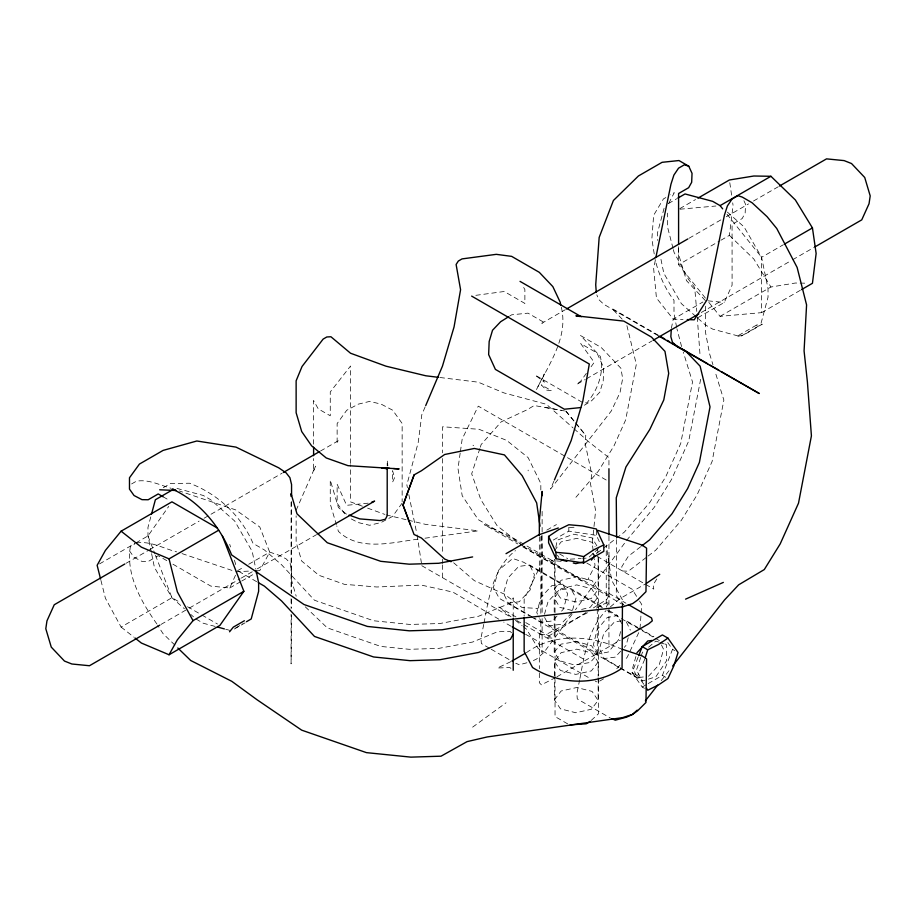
<?xml version="1.0" encoding="UTF-8"?>
<svg xmlns="http://www.w3.org/2000/svg" width="916" height="916" viewBox="0 0 916 916"><rect width="100%" height="100%" fill="white"/><g stroke="black" fill="none" stroke-linecap="round" stroke-linejoin="round"><path stroke-width="0.69" stroke-dasharray="4.58 3.44" d="M540.829 634.433L540.841 618.953M540.841 613.331L540.864 536.02M608.957 555.668L608.945 595.102L524.181 546.165M705.377 306.207L705.343 331.512L709.591 353.805L712.946 364.694M540.829 489.991L540.829 483.511L528.143 457.645L506.674 440.401L478.999 429.272L442.543 426.776L442.543 452.848M640.021 628.651L641.028 614.418M641.131 612.999L641.738 604.457L639.494 600.93M575.454 422.757L585.782 435.398L585.141 443.436L591.759 474.122L590.488 483.785L595.618 510.613L592.274 543.451L593.305 551.73M720.926 240.244L729.399 235.355L733.086 205.539L732.697 202.848M460.187 453.042L457.989 468.511L462.191 495.716L478.255 519.647L522.956 545.455M460.393 451.634L462.191 438.97L478.255 406.154L606.518 480.202M700.648 379.281L688.74 440.928L671.577 479.4L654.287 507.292L627.036 539.856L575.454 609.758M555.863 547.15L557.226 540.165L573.702 534.188L592.057 537.898L597.06 546.154M655.295 260.362L653.658 268.72L656.44 297.986L673.237 319.146L683.038 319.455M483.74 624.426L480.934 638.189L481.358 643.547L489.98 648.528M484.026 623.052C488.778 597.301 493.438 567.702 515.502 550.608M579.668 679.809L576.851 693.572L577.286 698.931L610.503 718.11M579.954 678.435C584.397 654.585 588.415 628.662 606.071 610.571M671.348 328.386L673.237 319.146L702.915 302.005M156.899 623.991C141.213 601.812 125.607 574.63 130.427 546.383L135.121 543.68M620.579 631.571L618.518 639.815L608.487 651.963L598.079 654.024L549.142 625.777L543.944 616.25L548.123 601.377L559.252 589.87L570.702 588.473L602.728 606.965M150.785 516.876L147.968 527.41L147.98 535.94L151.323 552.314M664.077 208.276L657.367 233.305L657.379 240.416M572.58 610.148L576.004 597.976L570.702 588.473M628.227 637.754L626.075 645.368L624.277 647.326M635.887 656.543L632.67 667.959L637.433 677.714L644.326 676.832M644.761 659.245L637.616 675.848L644.91 685.74M479.858 448.519L471.683 473.824L480.797 499.552L497.136 525.75L522.166 545.398M480.293 447.191L481.152 444.523L501.212 421.841L526.94 409.841L534.2 405.525L564.508 410.929M640.719 657.459L636.46 670.146L642.425 681.012L655.845 676.798L666.596 660.688L666.596 644.795L661.661 641.944M641.143 656.188L642.425 652.375L644.486 650.646M644.429 688.317L642.208 687.034L632.097 672.653L638.166 657.024M648.15 683.599L662.417 675.367L672.527 649.318L667.077 641.578M296.131 510.269L315.482 466.175L313.604 471.259L313.604 458.538M425.139 406.91L421.784 414.788L418.211 442.462L406.853 484.885L407.414 487.667M553.871 481.232L550.527 489.11L611.35 410.906L620.063 392.483L622.651 378.503L620.911 368.266L601.24 347.507L580.584 335.577L600.255 356.335C604.606 372.64 597.381 390.594 586.847 402.903L582.942 402.697L535.116 375.091L544.447 382.201L542.455 378.995L544.322 373.923L536.455 389.621C549.394 363.446 569.626 335.554 560.707 304.982M172.918 564.187L210.875 586.114L229.733 587.98L236.992 571.928M697.832 317.726L724.27 302.463L732.09 285.197L732.067 224.397L742.143 218.581L745.155 213.176L745.532 204.234L742.796 198.268M638.715 632.658L627.208 657.276L624.357 660.39M668.772 203.26L674.256 192.692L670.649 194.776M608.922 595.778L606.69 599.522L593.408 607.903M656.783 578.981L653.119 584.855L653.784 589.114L645.333 584.236M135.866 542.925L147.98 535.94L168.75 506.376M586.332 373.362L580.801 381.067L576.599 384.491L585.244 379.499M591.072 366.755L594.232 362.358L580.733 343.592L596.98 352.969L603.736 367.785L603.209 380.873L599.843 392.117L591.747 400.647L583.996 405.49M402.147 503.113L392.563 516.395L381.033 522.521L369.595 525.28L358.179 522.567L348.904 517.689M572.065 614.338L544.161 652.158L536.41 659.154L530.719 661.741M554.214 612.22L554.214 597.999L561.142 588.77L576.679 584.889L591.656 588.702L597.289 597.976L597.289 607.858M597.289 597.976L590.305 607.274L578.649 610.182M554.409 550.734L561.142 541.883L576.748 538.39L592.057 542.272L595.091 546.783M554.409 589.091L561.142 580.24L576.748 576.736L592.057 580.63L598.125 589.641L591.393 598.48L575.798 601.984L560.477 598.091L554.409 589.091L554.409 559.252M596.442 553.493L598.125 551.283L595.858 547.905M554.409 675.71L554.409 661.501L561.142 652.65L576.748 649.146L592.057 653.039L598.125 662.05L598.125 676.248M554.409 699.858L561.142 691.008L576.748 687.504L592.057 691.397L598.125 700.408L591.393 709.247L575.798 712.751L560.477 708.858L554.409 699.858L554.409 677.13M598.125 662.05L591.393 670.89L575.798 674.394L560.477 670.501L554.409 661.501M661.203 680.634L670.008 669.424M575.924 497.285L598.343 471.168L613.938 445.989L625.662 419.917L636.322 364.328L626.739 324.951M554.214 652.043L561.142 644.131L576.679 641.521L591.656 645.803L597.289 654.482L590.305 662.463L574.767 665.073L559.79 660.779L554.214 652.043L554.214 613.64M616.766 668.691L620.567 664.535M557.054 616.021L552.543 620.911L541.505 622.33L534.131 618.071M561.565 611.121L563.374 609.163L567.657 593.946L562.893 584.19L529.677 565.012L518.651 566.432L507.819 578.179L503.525 593.396L508.288 603.152L532.894 617.361M620.659 651.242L615.243 657.115L604.217 658.535L599.453 648.78L603.747 633.563L614.579 621.804L622.846 620.75M648.459 676.294L659.302 664.547L663.585 649.33L660.012 642.013M571.824 612.85L560.695 624.368L549.142 625.777M598.492 548.501L588.141 558.016L582.61 558.382M591.244 720.4L598.492 713.747L598.492 557.054M610.354 606.907L619.995 598.64L645.162 584.11M648.62 647.177L655.845 641.097L658.535 642.024M597.014 553.104L602.488 548.902M603.587 548.054L624.38 532.07L649.959 502.254L665.714 476.835L680.737 443.436L692.519 381.995L683.279 352.042M640.685 546.726L628.376 556.195L621.758 566.752L622.422 571.011L628.376 571.206L646.982 556.905M648.081 556.058L655.742 550.173L681.321 520.357L697.065 494.938L712.087 461.538L723.869 400.097L715.053 371.507M472.633 727.144L506.021 702.801M586.16 612.472L546.314 637.593L552.703 638.166L525.75 622.605M509.479 316.192L511.7 314.806L527.994 313.146L544.436 322.638L541.78 323.279L565.298 309.7M603.598 678.813L597.576 682.328L595.24 681.092M131.606 483.946L136.301 481.232C148.472 479.011 159.808 485.102 171.212 488.343M163.288 487.701L170.513 483.522L189.543 483.224C217.63 493.793 241.263 515.719 253.011 543.36L264.358 549.909L281.544 564.725L314.486 600.243L373.591 620.762L410.025 624.46L439.92 623.521L478.518 616.273L510.43 603.094L513.223 597.85L513.223 617.338M665.829 197.558L663.424 198.944L653.646 215.271L651.86 238.87L654.86 258.014M668.359 203.581L676.695 198.761M679.775 208.642L695.507 199.562M99.558 563.89L134.663 543.623M126.053 563.294L148.346 550.424M149.583 549.715L199.104 521.124M204.062 518.261L282.059 473.228M320.44 451.073L339.012 440.344L337.134 442.325L337.134 423.57L346.717 410.276L358.248 404.162L369.686 401.403L381.102 404.116L392.689 410.208L402.147 423.455L402.147 501.693M689.118 238.217L721.304 219.634M726.262 216.771L748.544 203.902M753.49 201.039L778.257 186.749M705.377 298.066L678.561 264.701L719.713 240.942M100.932 580.423L105.432 598.308L121.107 627.071L171.945 597.724L180.338 602.568M708.835 302.372L720.079 316.352L761.597 312.642L761.597 257.281L783.386 244.709M237.553 570.691L243.736 567.119M248.683 564.267L269.705 552.13L278.647 555.107L286.101 558.84L290.051 562.928L291.563 569.638L291.093 578.752L296.189 596.213M161.056 624.403L188.215 608.728M189.44 608.018L240.061 578.798M241.297 578.076L252.404 571.664M257.339 568.813L316.593 534.612M586.48 378.789L651.906 341.015M701.278 312.505L791.39 260.476M792.626 259.766L813.614 247.652M229.733 587.98L240.553 581.74M241.755 581.042L257.373 572.019M720.079 316.352L770.917 287.006L795.374 283.021L806.756 283.204M761.597 312.642L800.344 290.28M235.733 627.907L242.877 623.785M234.336 629.029L245.099 622.823M546.841 530.112L556.424 524.582M553.356 540.039L568.813 531.12L596.419 535.391L600.404 543.967M510.819 661.673L497.422 667.993L509.869 667.546L511.552 668.909M526.391 652.684C554.169 632.487 590.82 635.28 620.842 648.768M555.691 677.508L541.425 684.847L539.329 682.741L539.329 670.088M556.928 676.798L620.247 640.238M642.208 687.034L646.959 684.286M587.477 612.735L545.787 634.685L541.425 634.742M596.316 608.087L608.945 601.434L606.243 607.251L606.243 544.997L611.59 580.126L622.445 599.854L622.445 604.091M526.929 662.76L519.361 664.787L515.777 663.241M621.689 623.556L617.51 615.495L607.193 617.544L597.163 629.693L593.385 644.795L598.079 654.024M475.851 295.33L504.224 291.494L524.879 303.425L524.879 289.536L522.109 284.876M417.971 539.169C392.277 542.409 359.633 551.73 338.405 531.372L336.779 525.887M424.978 538.207L478.255 530.833L425.86 524.444L407.998 520.139M562.893 584.19L551.867 585.599L541.035 597.358L536.742 612.575L539.123 617.453M508.288 603.152L519.326 601.732L530.158 589.984L534.44 574.767L529.677 565.012M368.198 503.17L346.626 505.311L337.134 484.243L337.134 503.216L345.79 515.376M679.947 209.214L715.923 206.008M136.301 543.005C150.396 540.646 163.346 548.489 176.616 551.844M570.187 559.184L581.236 558.462M569.466 527.467L576.427 527.147M235.824 571.71L251.328 571.011M256.961 570.76L259.778 570.634L269.705 552.13L259.778 526.998L235.824 509.949L179.307 490.953M561.119 561.29L551.352 560.523L554.34 561.84L525.12 544.974M708.091 300.849L724.27 302.463M440.024 377.518L478.255 382.19L504.006 392.93L546.428 404.3L572.947 427.806M545.112 407.471L561.76 410.368M386.025 514.849L406.624 519.807M572.042 610.457L559.79 607.342L554.214 597.999M176.948 488.411L203.295 495.464L210.68 499.735L234.645 520.998L252.198 551.386L255.827 569.134M215.157 626.43L203.295 623.246L195.921 618.976L190.711 614.361M225.691 629.246L230.958 630.666M182.009 553.596L233.133 570.794M659.875 642.482L666.596 644.795M362.37 506.216L350.542 501.888L350.542 464.767M367.625 508.128L384.709 514.368M511.014 626.201L503.731 622.067M525.601 634.319L537.761 641.097L542.123 652.856L542.123 615.815M238.767 571.389L257.041 581.912M658.581 335.382L611.888 308.429L622.537 319.558M657.814 335.485L603.758 304.284L598.64 299.406L596.82 294.837M472.988 445.21L473.629 445.577M592.274 553.607L595.892 555.691M597.106 556.39L644.131 583.538M586.812 563.054L632.029 589.16L638.75 599.751M559.63 553.985L567.657 558.611M523.906 544.276L511.735 537.245L484.461 524.719L517.769 543.944M608.922 593.35L625.972 603.197M522.704 546.795L623.029 604.72M608.888 610.514L617.51 615.495M637.902 627.494L625.605 620.395L630.368 630.151M639.139 628.204L653.898 636.735M602.453 607.766L523.494 562.172L512.742 558.485L498.728 570.061L493.358 587.522L499.323 598.388L530.169 616.193M607.388 610.606L654.264 637.673M655.49 638.383L660.425 641.234M672.527 649.318L674.737 650.589M662.417 675.367L665.726 677.279M632.097 672.653L637.616 675.848M604.217 658.535L618.987 667.054M620.212 667.764L637.433 677.714M531.394 616.903L618.987 667.478M620.224 668.188L642.425 681.012M515.948 616.937L498.785 607.033L511.002 616.8M421.784 565.699L511.449 617.464M516.887 620.613L585.564 660.264M588.221 677.382L538.207 648.505L526.54 629.223L523.208 626.567M491.205 649.238L513.349 662.016M567.657 723.858L555.039 716.575L555.039 679.535M187.528 606.724L200.719 614.327M201.909 615.025L217.493 624.014M163.128 496.77L169.254 500.308M166.804 560.649L158.228 555.703L148.163 561.519L141.969 561.428L134.045 557.283L129.477 550.86M498.888 619.216L452.916 592.114L421.394 585.095L376.854 586.996L344.382 584.328L318.917 575.305L301.719 561.073L296.131 542.226L296.131 515.834M523.254 546.257C541.642 559.023 562.859 567.473 581.248 580.423L588.816 579.336L588.427 578.454L595.034 565.504L594.175 558.611M121.107 627.071L133.919 637.158M515.445 620.35L522.097 625.674M511.552 632.704L509.869 631.342L497.422 631.788L472.633 642.036L438.798 648.379L409.2 649.307L380.747 646.421L327.287 627.861L305.062 606.621M346.408 514.139L338.405 507.521L330.264 480.099L330.264 503.96L336.367 524.524M453.66 562.779L474.328 580.641L504.441 594.163L522.154 607.583L536.673 608.338L537.245 609.117L541.974 603.094C539.959 580.698 543.245 558.096 541.367 535.791M727.373 212.1L744.055 226.893L761.597 257.281L768.02 288.677L768.032 297.196L760.623 324.859L740.368 336.561L712.705 329.142L705.32 324.871L696.984 317.486M695.942 316.558L681.355 303.62L663.802 273.22L660.734 258.209M574.011 428.745L588.851 441.913L608.945 457.645L608.945 467.515M151.609 553.676L154.403 567.325L171.945 597.724L184.459 608.808M729.399 235.355L753.845 259.045L770.917 287.006M174.864 645.104L162.968 633.563L157.666 625.193M705.389 300.585L686.485 280.639L678.607 254.316L678.596 245.831M624.265 605.43L616.262 595.778L616.628 538.528M565.882 411.181L585.782 435.398M565.916 411.101L574.584 421.692M726.995 214.241L761.597 257.281M557.443 555.233L558.955 557.489M539.719 618.666L541.505 622.33M147.98 535.94L154.964 553.962M155.468 555.245L171.945 597.724M681.596 346.591L676.913 328.741M229.733 544.344L230.511 546.978M234.427 560.157L236.374 566.741M673.02 248.339L667.558 227.099L667.42 213.13M673.363 249.656L674.039 252.312L688.317 279.094L694.683 287.544L696.767 311.417M408.834 494.606L416.791 533.49M417.078 534.875L421.394 562.893M676.638 327.344L673.993 313.409L673.993 300.311C664.81 288.448 658.593 273.861 655.077 259.388M729.789 182.673L731.735 196.127M387.869 465.66L387.205 460.485L387.205 466.004M593.476 553.104L594.003 557.237M697.259 317.028L700.145 356.656M678.561 246.713L678.561 264.701M608.957 536.215L608.945 646.765M598.125 556.962L598.125 589.641M598.125 677.68L598.125 700.408M597.289 609.277L597.289 654.482M596.419 530.284L596.419 535.391M568.813 527.295L568.813 531.12M555.039 559.882L555.039 678.115M542.123 511.368L542.123 534.165M542.123 535.585L542.123 614.396M539.329 536.776L539.329 570.508L539.684 567.256L524.147 599.236L524.147 616.17M539.329 633.529L539.329 668.68M528.143 470.103L528.143 470.847M442.543 458.527L442.543 553.573M442.543 559.241L442.543 563.5M442.543 564.92L442.543 577.687M350.542 463.37L350.542 366.011L330.264 391.934L330.264 415.784L318.241 408.845L313.604 400.555L313.604 444.397M291.563 501.544L291.563 593.751M291.563 599.43L291.563 607.938M291.563 615.025L291.093 663.86L291.093 614.212M291.093 502.151L291.093 592.938M291.093 598.617L291.093 608.545M394.613 477.648L392.563 482.194L392.563 470.732L394.613 477.648M756.398 325.146L736.704 336.515L743.174 335.256L762.307 324.207L756.398 325.146M551.249 390.582L546.279 390.09L541.31 384.846L551.249 390.582"/><path stroke-width="1.37" d="M671.268 329.771L670.844 336.699L672.424 342.172L677.474 346.832L685.603 350.988L700.11 366.16L710.026 406.887L699.377 462.465L687.641 488.549L672.046 513.727L649.627 539.845L641.795 545.867M655.845 257.568L670.947 184.231L673.901 175.059L678.55 168.166L684.412 164.788L688.763 166.197L692.038 173.353L691.672 182.284L688.66 187.7L678.584 193.516L678.596 244.412M151.495 514.242L155.376 499.747L173.25 489.43M645.185 657.894L647.727 649.799L658.638 644.429L667.936 638.131L678.046 652.501L673.798 665.989L667.936 678.55L658.638 684.847L647.749 690.229L646.33 687.985M540.062 526.185L536.673 502.918L522.154 475.667L504.441 454.909L474.328 448.462L444.661 454.496L421.394 470.778L414.112 474.866L403.074 505.14L414.032 534.475L421.394 537.978L444.661 559.058L451.084 561.714M414.112 474.866L402.994 505.163L410.254 524.376M638.67 655.73L642.208 646.616L662.417 634.937L667.936 638.131M425.7 405.593L442.439 366.205L454.061 326.92L460.576 289.708L456.111 264.484L458.344 261.037L462.03 258.907L496.289 254.339L511.643 256.365L539.306 272.338L552.84 286.605L560.249 302.303L560.707 304.982M554.432 479.927L571.183 440.539L582.794 401.242L589.309 364.03L471.637 296.097M513.223 634.055L510.43 639.299L478.518 652.478L439.92 659.726L410.025 660.665L373.591 656.967L314.486 636.448L281.544 600.93L264.358 586.114L258.266 582.61M134.984 638.005L141.385 643.043L169.048 654.757L177.349 639.837L193.024 620.647L243.862 591.301L222.393 535.952M243.862 591.301L219.897 625.399L169.048 654.757M591.393 560.123L594.759 555.703M645.368 700.82L657.688 685.122M672.642 666.058L724.556 599.923L738.662 584.82L764.299 569.557L780.203 543.886L798.512 503.17L811.416 435.856L807.408 382.006L804.076 350.92L806.584 304.925L797.126 267.438L776.768 228.519L767.07 216.668L752.047 202.734L742.246 197.077L737.895 195.669L732.033 199.047L727.396 205.94L724.43 215.111L707.141 299.601L694.225 319.81L687.229 319.581M229.55 631.8L233.317 627.139L244.4 620.75M217.493 528.131L171.945 501.831L121.107 531.188L105.432 550.367L97.13 565.287L100.588 579.049M636.963 652.742L647.795 640.982L651.929 640.456M590.202 721.361L586.24 723.8L570.199 724.842M637.181 710.163L632.338 714.537L626.636 717.125L615.289 720.171L611.705 718.625M659.726 574.286L646.352 583.423M548.604 536.41L558.703 529.643L568.813 524.742L582.61 525.944L596.419 529.013L603.816 544.928L603.816 551.329L583.606 562.996L556.001 558.726L548.604 542.787L548.604 536.41L556.001 552.348L556.001 558.726M556.001 552.348L569.798 553.55L583.606 556.619L593.705 549.852L603.816 544.928M508.38 316.89L500.628 321.734L492.522 330.264L489.167 341.508L488.64 354.584L495.396 369.4L564.37 409.223L580.675 407.574M677.886 198.074L685.042 193.952L712.705 201.36L720.079 205.631L722.678 208.859M697.923 198.154L729.399 179.983L753.845 176.009L770.917 176.284L795.374 199.974L812.446 227.935L816.133 253.48L812.446 283.296L801.546 289.582M720.079 205.631L770.917 176.284M124.816 564.004L54.25 604.755L46.956 620.876L45.8 628.731L51.273 647.131L64.475 661.066L71.849 663.997L89.459 665.737L159.819 625.124M283.296 472.519L319.203 451.783M566.546 308.978L687.87 238.927M779.493 186.028L826.541 158.869L844.151 160.609L851.525 163.54L864.727 177.486L870.2 195.887L869.044 203.741L861.75 219.863L814.851 246.942M121.107 531.188L141.385 547.161L169.048 558.863L218.684 530.215M784.6 244.011L812.446 227.935M317.829 533.891L374.61 501.109L371.598 502.254M653.131 340.305L698.805 313.936M246.45 621.724L251.213 618.964L258.633 591.301L258.621 582.782L256.102 570.496M506.021 553.676L538.379 535.001L558.325 527.971M512.01 660.986L525.189 653.371M622.72 638.807L648.734 623.796L652.318 620.819L651.539 617.957L628.399 604.606M685.569 599.144L723.342 582.404M583.595 561.874L575.798 563.626L573.244 562.985M472.633 556.917L438.798 563.271L409.2 564.187L380.747 561.313L327.287 542.741L296.979 513.796L291.093 493.644L291.093 496.472M159.67 489.785L175.54 490.484M389.46 468.305L381.594 467.87L386.918 468.786M393.548 468.557L399.124 468.912L348 465.671L326.233 457.954L311.612 445.852L301.719 431.585L296.131 412.738L296.131 380.793L302.051 366.48L323.13 339.103L326.817 336.974L330.928 336.756L350.542 353.233L386.025 366.194L425.86 375.789L438.604 377.346M579.92 316.501L575.912 315.814L623.785 321.104L651.448 337.077L664.97 351.355L668.703 373.35L663.791 399.926L649.856 429.375L625.937 467L616.262 497.812L616.617 537.12M560.477 559.733L566.855 561.359M217.79 627.128L224.374 628.903M175.746 490.186L172.391 489.098C200.146 501.979 220.309 526.906 231.599 554.901L304.02 604.537L367.408 626.441L409.315 630.815L442.107 629.784L483.934 622.468L622.64 606.85L632.567 603.633L637.662 599.991L645.975 591.69L646.582 548.157L642.15 545.1L598.194 530.456M622.17 649.204L642.15 655.867L646.582 658.925L645.975 702.457L637.662 710.759L632.567 714.4L622.64 717.617L487.197 736.956L467.068 741.628L441.031 756.192L410.86 757.131L366.434 752.631L301.685 730.155L257.053 699.755L231.794 681.321L190.711 660.505L177.83 648.001M349.076 515.09L359.793 518.891L380.106 520.551L385.43 519.189L387.205 515.708L387.205 468.763M512.227 626.876L524.387 633.643M688.763 166.197L678.962 160.54L662.085 162.315L638.429 175.975L613.411 200.489L599.167 237.427L595.721 284.739L596.27 292.41M661.031 336.802L664.718 338.92M667.18 340.34L669.63 341.76M672.092 343.179L707.713 363.755M710.175 365.163L718.774 370.133M721.224 371.553L759.307 393.536L659.039 336.195M520.025 281.372L581.259 316.73M642.208 646.616L647.727 649.799M163.128 496.77L158.228 493.942L148.163 499.758L141.969 499.655L134.045 495.522L129.477 489.098L129.477 477.774L139.45 464.057L163.117 450.397L196.848 440.997L235.962 447.111L278.659 467.79L286.09 472.816L289.903 477.66L291.563 484.53L291.563 495.877M193.024 620.647L177.349 591.885L169.048 558.863M622.445 605.499L622.056 668.199C595.789 686.588 558.943 684.55 532.54 667.501L524.147 651.448L524.147 617.579M608.945 468.717L608.945 534.898M583.606 556.619L583.606 562.996M542.123 495.693L542.123 491.423L539.329 521.307L539.329 535.368M513.223 618.735L513.223 670.26M313.604 447.226L313.604 455.71"/></g></svg>
